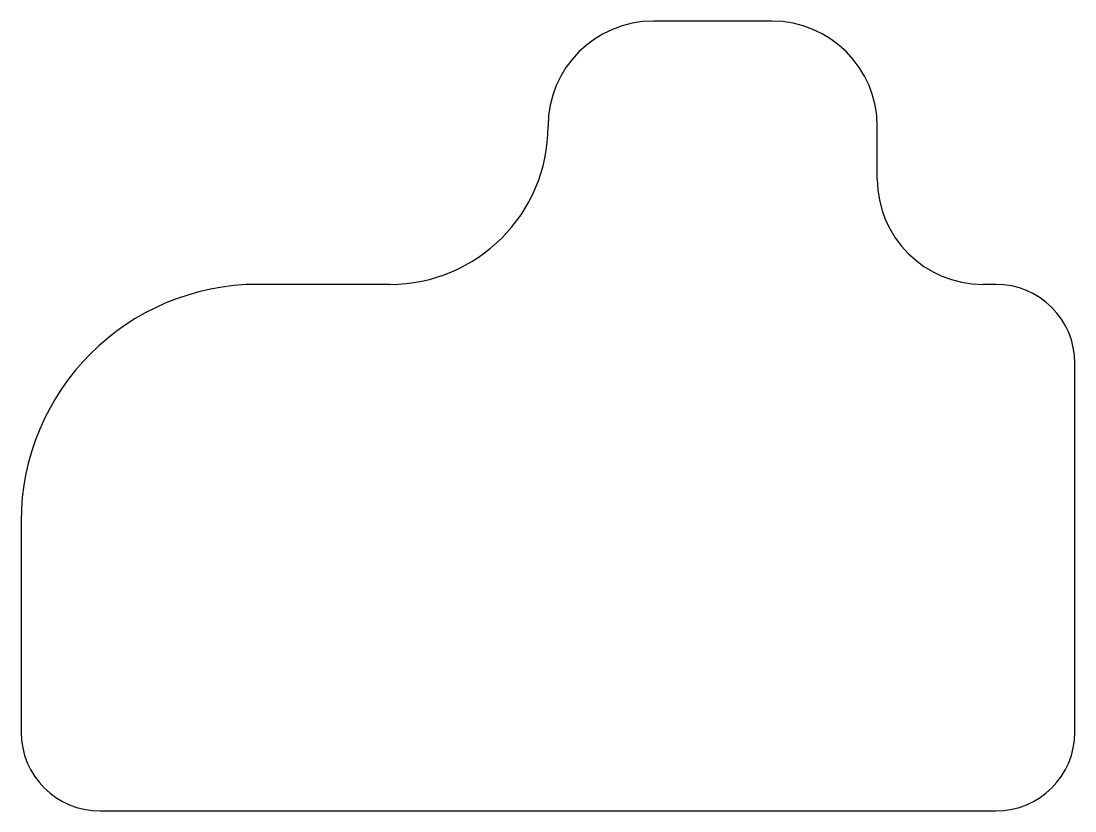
# Model space of a CAD drawing. Header units: millimetres. Extents: x -40 to 40, y -15 to 45.
import ezdxf

# ---------------------------------------------------------------- set-up
doc = ezdxf.new("R2010")
doc.units = ezdxf.units.MM
doc.layers.get('0').update_dxf_attribs({"linetype": 'CONTINUOUS'})

msp = doc.modelspace()

# ---------------------------------------------------------------- linework, layer by layer
for p, q in [((17, 45), (8, 45)), ((25, 33), (25, 37)), ((-12, 25), (-22, 25)), ((34, 25), (33, 25)), ((40, -9), (40, 19)), ((-40, 7), (-40, -9)), ((-34, -15), (34, -15))]:
    msp.add_line(p, q)
for centre, radius, start, end in [((8, 37), 8, 90, 180), ((17, 37), 8, 0, 90), ((-12, 37), 12, -90, 0), ((33, 33), 8, 180, 270), ((-22, 7), 18, 90, 180), ((34, 19), 6, 0, 90), ((-34, -9), 6, 180, 270), ((34, -9), 6, -90, 0)]:
    msp.add_arc(centre, radius, start, end)

doc.saveas('drawing.dxf')
